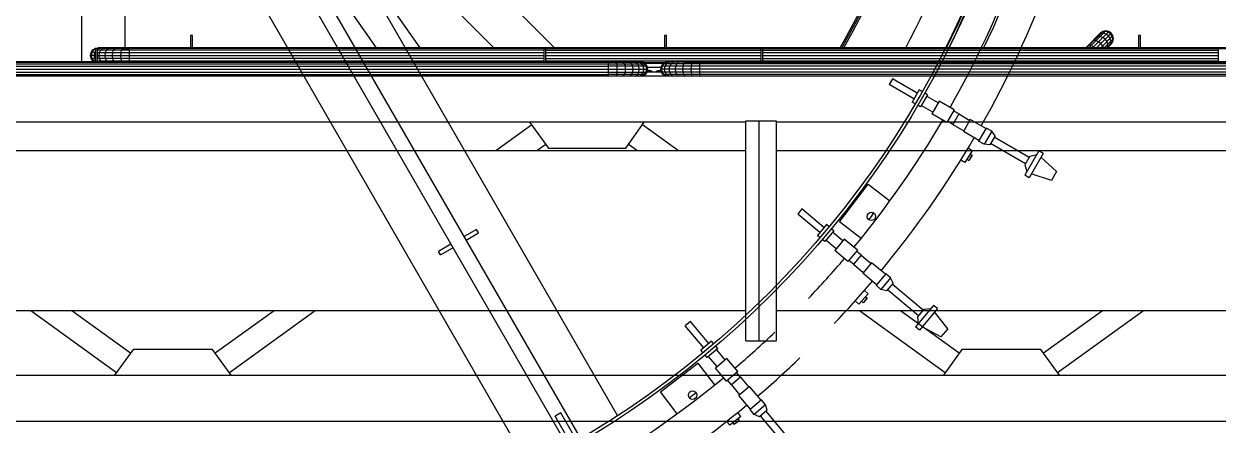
# Model space of a CAD drawing. Header units: metres. Extents: x 0 to 63075, y 0 to 44550.
# Drawn here: x 58334 to 58903, y 39990 to 40181 of the extents above; entities that cross this region are included whole.
import ezdxf

# ---------------------------------------------------------------- set-up
doc = ezdxf.new("R2010")
doc.units = ezdxf.units.M
doc.header["$LTSCALE"] = 75
for name, color, linetype in [('GSB', 7, 'Continuous'), ('ML6', 1, 'Continuous'), ('SDM', 7, 'Continuous'), ('SL1', 8, 'Continuous')]:
    doc.layers.add(name, color=color, linetype=linetype)
doc.styles.add('ROMANS', font='ROMANS.SHX')
doc.dimstyles.new('75___1-75', dxfattribs={"dimscale": 75, "dimtxt": 2.5, "dimasz": 2, "dimexe": 1.5, "dimexo": 1, "dimgap": 0.5, "dimtad": 1, "dimdec": 0, "dimzin": 12, "dimtxsty": 'ROMANS', "dimcen": 0, "dimclrd": 256, "dimclre": 256, "dimclrt": 3, "dimazin": 3, "dimtfac": 1, "dimtdec": 0, "dimtmove": 0, "dimatfit": 0, "dimfxl": 1, "dimlwd": -1, "dimlwe": -1, "dimarcsym": 0})

# ---------------------------------------------------------------- blocks, each defined once
blk = doc.blocks.new('A$C6bae614f')
at = {"layer": 'SL1'}
for p, q in [((402917.2, 43686.1), (403876, 42316.7)), ((402823.6, 43620.5), (403736.5, 42316.7)), ((403125.2, 43495), (404303.5, 42316.7)), ((403041.3, 43405.6), (404386.4, 41075.6)), ((402999.4, 43381.4), (404344.6, 41051.4)), ((402802.1, 42273.2), (402802.1, 43361.2)), ((402938.6, 43361.2), (402938.6, 42316.7)), ((403241.5, 43334.2), (404503.6, 41148.2)), ((402961.1, 43172.3), (404223.1, 40986.3)), ((404110.4, 42316.7), (403328.5, 43098.6)), ((405768.9, 42553.3), (405697.3, 42380.3)), ((405697.3, 42380.3), (405666.3, 42316.6)), ((403147.5, 42355.8), (403147.5, 42316.7)), ((403153.8, 42355.8), (403147.5, 42355.8)), ((403153.8, 42316.7), (403153.8, 42355.8)), ((404653.1, 42355.8), (404653.1, 42316.7)), ((404659.4, 42355.8), (404653.1, 42355.8)), ((404659.4, 42316.7), (404659.4, 42355.8)), ((405993.7, 42316.6), (406043.7, 42366.6)), ((405997.7, 42323.3), (406035.9, 42361.5)), ((406001.1, 42316.6), (406052.9, 42368.4)), ((406016.5, 42339.5), (406011.1, 42336.7)), ((406012.3, 42316.6), (406055.7, 42360)), ((406023.8, 42339.2), (406016.5, 42339.5)), ((406028.8, 42351.7), (406022.3, 42347.9)), ((406031.7, 42336), (406023.8, 42339.2)), ((406025.5, 42316.6), (406070, 42361.1)), ((406036.9, 42352.3), (406028.8, 42351.7)), ((406038, 42360.9), (406030.7, 42356.3)), ((406043.7, 42366.6), (406035.9, 42361.5)), ((406035.9, 42361.5), (406037.7, 42363.3)), ((406045.4, 42349.7), (406036.9, 42352.3)), ((406045.6, 42368.6), (406037.7, 42363.3)), ((406046.8, 42362.2), (406038, 42360.9)), ((406077.5, 42355.4), (406038.7, 42316.6)), ((406043.7, 42366.6), (406045.6, 42368.6)), ((406052.9, 42368.4), (406043.7, 42366.6)), ((406053, 42344.1), (406045.4, 42349.7)), ((406055, 42370.4), (406045.6, 42368.6)), ((406055.7, 42360), (406046.8, 42362.2)), ((406049.9, 42316.6), (406077.3, 42344)), ((406052.9, 42368.4), (406055, 42370.4)), ((406062.1, 42366.4), (406052.9, 42368.4)), ((406058.6, 42336.5), (406053, 42344.1)), ((406064.3, 42368.6), (406055, 42370.4)), ((406055.7, 42360), (406064.3, 42368.6)), ((406063.5, 42354.6), (406055.7, 42360)), ((406070, 42361.1), (406062.1, 42366.4)), ((406068.9, 42346.8), (406063.5, 42354.6)), ((406072.2, 42363.3), (406064.3, 42368.6)), ((406071.2, 42337.8), (406068.9, 42346.8)), ((406069.9, 42329), (406071.2, 42337.8)), ((406070, 42361.1), (406072.2, 42363.3)), ((406075.3, 42353.2), (406070, 42361.1)), ((406077.5, 42355.4), (406072.2, 42363.3)), ((406077.3, 42344), (406075.3, 42353.2)), ((406075.6, 42334.8), (406077.3, 42344)), ((406077.3, 42344), (406079.4, 42346)), ((406079.4, 42346), (406077.5, 42355.4)), ((406077.5, 42336.7), (406079.4, 42346)), ((406158.7, 42355.7), (406158.7, 42316.6)), ((406165, 42355.7), (406158.7, 42355.7)), ((406165, 42316.6), (406165, 42355.7)), ((402829.4, 42292.3), (402831.3, 42301.6)), ((402831.3, 42301.6), (402836.6, 42309.6)), ((402845.7, 42301.6), (402831.3, 42301.6)), ((402832.5, 42292.3), (402834.3, 42301.6)), ((402834.3, 42301.6), (402839.5, 42309.6)), ((402836.6, 42309.6), (402844.5, 42314.8)), ((402845.7, 42309.6), (402836.6, 42309.6)), ((402839.5, 42309.6), (402847.2, 42314.8)), ((402841.7, 42292.3), (402843.4, 42301.6)), ((402843.4, 42301.6), (402845.7, 42305.4)), ((402844.5, 42314.8), (402853.8, 42316.7)), ((402929.5, 42314.8), (402844.5, 42314.8)), ((402845.7, 42312.3), (402845.7, 42273.2)), ((402852, 42312.3), (402845.7, 42312.3)), ((402847.2, 42314.8), (402856.3, 42316.7)), ((402851.9, 42312.3), (402855.3, 42314.8)), ((402852, 42273.2), (402852, 42312.3)), ((402852, 42309.6), (402927.7, 42309.6)), ((402852, 42301.6), (402926.5, 42301.6)), ((410981.8, 42316.4), (402853.8, 42316.7)), ((402855.3, 42314.8), (402863.7, 42316.7)), ((402856.6, 42292.3), (402858, 42301.6)), ((402858, 42301.6), (402862.1, 42309.6)), ((402862.1, 42309.6), (402868.3, 42314.8)), ((402868.3, 42314.8), (402875.6, 42316.7)), ((402876.3, 42292.3), (402877.4, 42301.6)), ((402877.4, 42301.6), (402880.7, 42309.6)), ((402880.7, 42309.6), (402885.6, 42314.8)), ((402885.6, 42314.8), (402891.5, 42316.7)), ((402899.8, 42292.3), (402900.6, 42301.6)), ((402900.6, 42301.6), (402902.9, 42309.6)), ((402902.9, 42309.6), (402906.4, 42314.8)), ((402906.4, 42314.8), (402910.4, 42316.7)), ((402926.1, 42292.3), (402926.5, 42301.6)), ((402926.5, 42301.6), (402927.7, 42309.6)), ((402926.5, 42301.6), (402953.8, 42301.6)), ((402927.7, 42309.6), (402929.5, 42314.8)), ((402927.7, 42309.6), (402953.8, 42309.6)), ((402929.5, 42314.8), (402931.6, 42316.7)), ((402929.5, 42314.8), (402953.8, 42314.8)), ((402953.8, 42314.8), (402953.8, 42316.7)), ((402953.8, 42314.8), (410881.8, 42314.6)), ((402953.8, 42309.6), (402953.8, 42314.8)), ((402953.8, 42309.6), (404269, 42309.5)), ((402953.8, 42301.6), (402953.8, 42309.6)), ((402953.8, 42292.3), (402953.8, 42301.6)), ((402953.8, 42301.6), (404269, 42301.6)), ((404275.4, 42312.3), (404269, 42312.3)), ((404269, 42312.3), (404269, 42273.2)), ((404275.4, 42273.2), (404275.4, 42312.3)), ((404275.4, 42309.5), (404959, 42309.5)), ((404275.4, 42301.6), (404959, 42301.6)), ((404959, 42312.2), (404959, 42273.1)), ((404965.3, 42312.2), (404959, 42312.2)), ((404965.3, 42273.1), (404965.3, 42312.2)), ((404965.3, 42301.6), (406411.5, 42301.5)), ((404965.3, 42309.5), (406411.5, 42309.4)), ((405991, 42316.6), (405997.7, 42323.3)), ((406001.9, 42324.8), (405997.7, 42323.3)), ((406008, 42323.5), (406001.9, 42324.8)), ((406015.3, 42319.5), (406008, 42323.5)), ((406018.7, 42316.6), (406015.3, 42319.5)), ((406039.1, 42330.2), (406031.7, 42336)), ((406044.9, 42322.8), (406039.1, 42330.2)), ((406047.4, 42316.6), (406044.9, 42322.8)), ((406057.4, 42316.6), (406060.6, 42319.8)), ((406061.3, 42327.9), (406058.6, 42336.5)), ((406058.7, 42316.6), (406060.6, 42319.8)), ((406060, 42316.6), (406070.4, 42327)), ((406060.6, 42319.8), (406075.6, 42334.8)), ((406060.6, 42319.8), (406061.3, 42327.9)), ((406065.2, 42321.8), (406069.9, 42329)), ((406070.4, 42327), (406075.6, 42334.8)), ((406070.4, 42327), (406072.2, 42328.8)), ((406072.2, 42328.8), (406077.5, 42336.7)), ((406075.6, 42334.8), (406077.5, 42336.7)), ((406411.5, 42312.2), (406411.5, 42273.1)), ((391239.2, 42266.4), (404592.6, 42266)), ((391265.3, 42273.6), (404575.4, 42273.2)), ((391265.3, 42271.7), (404584.7, 42271.3)), ((402845.7, 42292.3), (402829.4, 42292.3)), ((402831.3, 42283), (402829.4, 42292.3)), ((402836.6, 42275.1), (402831.3, 42283)), ((402845.7, 42283), (402831.3, 42283)), ((402834.3, 42283), (402832.5, 42292.3)), ((402839.5, 42275.1), (402834.3, 42283)), ((402845.7, 42275.1), (402836.6, 42275.1)), ((402839.3, 42273.2), (402836.6, 42275.1)), ((402842.2, 42273.2), (402839.5, 42275.1)), ((402843.4, 42283), (402841.7, 42292.3)), ((402845.7, 42279.2), (402843.4, 42283)), ((402852, 42292.3), (404269, 42292.3)), ((404269, 42282.9), (402852, 42283)), ((402852, 42275.1), (402927.7, 42275.1)), ((402858, 42283), (402856.6, 42292.3)), ((402862.1, 42275.1), (402858, 42283)), ((402864.3, 42273.2), (402862.1, 42275.1)), ((402877.4, 42283), (402876.3, 42292.3)), ((402880.7, 42275.1), (402877.4, 42283)), ((402882.4, 42273.2), (402880.7, 42275.1)), ((402900.6, 42283), (402899.8, 42292.3)), ((402902.9, 42275.1), (402900.6, 42283)), ((402904.1, 42273.2), (402902.9, 42275.1)), ((402926.5, 42283), (402926.1, 42292.3)), ((402927.7, 42275.1), (402926.5, 42283)), ((402927.7, 42275.1), (402953.8, 42275.1)), ((402928.3, 42273.2), (402927.7, 42275.1)), ((402953.8, 42283), (402953.8, 42292.3)), ((402953.8, 42275.1), (402953.8, 42283)), ((402953.8, 42275.1), (404269, 42275)), ((402953.8, 42273.2), (402953.8, 42275.1)), ((404275.4, 42292.3), (404959, 42292.2)), ((404275.4, 42282.9), (404959, 42282.9)), ((404275.4, 42275), (404959, 42275)), ((404475.4, 42271.3), (404475.4, 42273.2)), ((404475.4, 42266), (404475.4, 42271.3)), ((404475.4, 42258.1), (404475.4, 42266)), ((404499.7, 42271.3), (404497.6, 42273.2)), ((404501.4, 42266), (404499.7, 42271.3)), ((404502.6, 42258.1), (404501.4, 42266)), ((404522.8, 42271.3), (404518.7, 42273.2)), ((404526.2, 42266), (404522.8, 42271.3)), ((404528.5, 42258.1), (404526.2, 42266)), ((404543.5, 42271.3), (404537.7, 42273.2)), ((404548.5, 42266), (404543.5, 42271.3)), ((404551.8, 42258.1), (404548.5, 42266)), ((404560.8, 42271.3), (404553.5, 42273.2)), ((404567, 42266), (404560.8, 42271.3)), ((404573.9, 42271.3), (404565.5, 42273.2)), ((404571.2, 42258.1), (404567, 42266)), ((404582, 42271.3), (404572.8, 42273.2)), ((404581, 42266), (404573.9, 42271.3)), ((404584.7, 42271.3), (404575.4, 42273.2)), ((404585.8, 42258.1), (404581, 42266)), ((404589.7, 42266), (404582, 42271.3)), ((404592.6, 42266), (404584.7, 42271.3)), ((404587.1, 42269.7), (404653.6, 42269.7)), ((404594.8, 42258.1), (404589.7, 42266)), ((404650.9, 42267.9), (404589.8, 42267.9)), ((404590.7, 42267.3), (404650, 42267.3)), ((404597.9, 42258.1), (404592.6, 42266)), ((404642.8, 42258.1), (404648.1, 42266)), ((404645.9, 42258.1), (404651, 42266)), ((404648.1, 42266), (404656, 42271.3)), ((411081, 42265.8), (404648.1, 42266)), ((404651, 42266), (404658.8, 42271.3)), ((404654.9, 42258.1), (404659.7, 42266)), ((404656, 42271.3), (404665.3, 42273.1)), ((404717.9, 42271.3), (404656, 42271.3)), ((404658.8, 42271.3), (404667.9, 42273.1)), ((404659.7, 42266), (404666.8, 42271.3)), ((404722, 42273.1), (404665.3, 42273.1)), ((404666.8, 42271.3), (404675.3, 42273.1)), ((404669.5, 42258.1), (404673.7, 42266)), ((404673.7, 42266), (404679.9, 42271.3)), ((404679.9, 42271.3), (404687.2, 42273.1)), ((404688.9, 42258.1), (404692.2, 42266)), ((404692.2, 42266), (404697.2, 42271.3)), ((404697.2, 42271.3), (404703, 42273.1)), ((404712.2, 42258.1), (404714.5, 42266)), ((404714.5, 42266), (404717.9, 42271.3)), ((404717.9, 42271.3), (404722, 42273.1)), ((404717.9, 42271.3), (404741, 42271.3)), ((404722, 42273.1), (404743.1, 42273.1)), ((404738.1, 42258.1), (404739.3, 42266)), ((404739.3, 42266), (404741, 42271.3)), ((404741, 42271.3), (404743.1, 42273.1)), ((404741, 42271.3), (404765.3, 42271.3)), ((404743.1, 42273.1), (404765.3, 42273.1)), ((404765.3, 42273.1), (411075.3, 42272.9)), ((404765.3, 42271.3), (404765.3, 42273.1)), ((404765.3, 42266), (404765.3, 42271.3)), ((404765.3, 42271.3), (411084.7, 42271.1)), ((404765.3, 42258.1), (404765.3, 42266)), ((404965.3, 42292.2), (406411.5, 42292.2)), ((404965.3, 42282.9), (406411.5, 42282.9)), ((404965.3, 42275), (406411.5, 42274.9)), ((391403.6, 42249.2), (404599.8, 42248.8)), ((391405.9, 42258.5), (404475.4, 42258.1)), ((391405.9, 42239.8), (404597.9, 42239.4)), ((391412.2, 42231.9), (404475.4, 42231.5)), ((409770.3, 42226.1), (401675.3, 42226.3)), ((404597.9, 42258.1), (404475.4, 42258.1)), ((404475.4, 42248.8), (404475.4, 42258.1)), ((404475.4, 42239.4), (404475.4, 42248.8)), ((404475.4, 42231.5), (404475.4, 42239.4)), ((404475.4, 42226.3), (404475.4, 42231.5)), ((404592.6, 42231.5), (404475.4, 42231.5)), ((404499.7, 42226.3), (404501.4, 42231.5)), ((404501.4, 42231.5), (404502.6, 42239.4)), ((404503, 42248.8), (404502.6, 42258.1)), ((404502.6, 42239.4), (404503, 42248.8)), ((404522.8, 42226.3), (404526.2, 42231.5)), ((404526.2, 42231.5), (404528.5, 42239.4)), ((404529.3, 42248.8), (404528.5, 42258.1)), ((404528.5, 42239.4), (404529.3, 42248.8)), ((404543.6, 42226.3), (404548.5, 42231.5)), ((404548.5, 42231.5), (404551.8, 42239.4)), ((404552.9, 42248.8), (404551.8, 42258.1)), ((404551.8, 42239.4), (404552.9, 42248.8)), ((404560.9, 42226.3), (404567, 42231.5)), ((404567, 42231.5), (404571.2, 42239.4)), ((404572.6, 42248.8), (404571.2, 42258.1)), ((404571.2, 42239.4), (404572.6, 42248.8)), ((404573.9, 42226.3), (404581, 42231.5)), ((404581, 42231.5), (404585.8, 42239.4)), ((404582, 42226.3), (404589.7, 42231.5)), ((404584.8, 42226.3), (404592.6, 42231.5)), ((404587.4, 42248.8), (404585.8, 42258.1)), ((404585.8, 42239.4), (404587.4, 42248.8)), ((404589.7, 42231.5), (404594.8, 42239.4)), ((404592.6, 42231.5), (404597.9, 42239.4)), ((404596.6, 42248.8), (404594.8, 42258.1)), ((404594.8, 42239.4), (404596.6, 42248.8)), ((404643.2, 42238.8), (404597.5, 42238.8)), ((404599.8, 42248.8), (404597.9, 42258.1)), ((404597.9, 42239.4), (404599.8, 42248.8)), ((404598.6, 42254.8), (404642.1, 42254.8)), ((404606.7, 42243.8), (404598.8, 42243.8)), ((404606.9, 42238.8), (404601.9, 42243.8)), ((404606.9, 42238.8), (404601.9, 42243.8)), ((404612, 42242.3), (404603.4, 42242.3)), ((404637.6, 42242.3), (404629, 42242.3)), ((404641.9, 42243.8), (404633.9, 42243.8)), ((404639.1, 42243.8), (404634.1, 42238.8)), ((404640.9, 42248.7), (404642.8, 42258.1)), ((411099.7, 42248.5), (404640.9, 42248.7)), ((404642.8, 42239.4), (404640.9, 42248.7)), ((411097.9, 42257.9), (404642.8, 42258.1)), ((411097.9, 42239.2), (404642.8, 42239.4)), ((404648.1, 42231.5), (404642.8, 42239.4)), ((404644.1, 42248.7), (404645.9, 42258.1)), ((404645.9, 42239.4), (404644.1, 42248.7)), ((404651, 42231.5), (404645.9, 42239.4)), ((411092.6, 42231.3), (404648.1, 42231.5)), ((404655.9, 42226.2), (404648.1, 42231.5)), ((404658.7, 42226.2), (404651, 42231.5)), ((404653.3, 42248.7), (404654.9, 42258.1)), ((404654.9, 42239.4), (404653.3, 42248.7)), ((404659.7, 42231.5), (404654.9, 42239.4)), ((404666.8, 42226.2), (404659.7, 42231.5)), ((404668.1, 42248.7), (404669.5, 42258.1)), ((404669.5, 42239.4), (404668.1, 42248.7)), ((404673.7, 42231.5), (404669.5, 42239.4)), ((404679.8, 42226.2), (404673.7, 42231.5)), ((404687.8, 42248.7), (404688.9, 42258.1)), ((404688.9, 42239.4), (404687.8, 42248.7)), ((404692.2, 42231.5), (404688.9, 42239.4)), ((404697.1, 42226.2), (404692.2, 42231.5)), ((404711.4, 42248.7), (404712.2, 42258.1)), ((404712.2, 42239.4), (404711.4, 42248.7)), ((404714.5, 42231.5), (404712.2, 42239.4)), ((404717.9, 42226.2), (404714.5, 42231.5)), ((404737.7, 42248.7), (404738.1, 42258.1)), ((404738.1, 42239.4), (404737.7, 42248.7)), ((404739.3, 42231.5), (404738.1, 42239.4)), ((404741, 42226.2), (404739.3, 42231.5)), ((404765.3, 42248.7), (404765.3, 42258.1)), ((404765.3, 42239.4), (404765.3, 42248.7)), ((404765.3, 42231.5), (404765.3, 42239.4)), ((404765.3, 42226.2), (404765.3, 42231.5)), ((405376.9, 42218.4), (405366.2, 42199.9)), ((405445.3, 42154.3), (405366.2, 42199.9)), ((405455.9, 42172.7), (405376.9, 42218.4)), ((405461.8, 42182.7), (405439.5, 42144.2)), ((405471.2, 42177.3), (405461.8, 42182.7)), ((405488.2, 42167.5), (405465.9, 42129)), ((405488.2, 42167.5), (405479.4, 42172.5)), ((405522.4, 42141.4), (405485.4, 42162.8)), ((405449, 42138.7), (405439.5, 42144.2)), ((405465.9, 42129), (405457.2, 42134)), ((405505.6, 42112.3), (405468.7, 42133.7)), ((405525.8, 42147.2), (405502.3, 42106.5)), ((405572.8, 42120.1), (405525.8, 42147.2)), ((405572.8, 42120.1), (405549.3, 42079.4)), ((405587.4, 42106.5), (405570.6, 42116.2)), ((404910.9, 42080.2), (402007.1, 42080.3)), ((404231.2, 42071.7), (404116.8, 41989.2)), ((404225.4, 42080.3), (404225.4, 42079.8)), ((404225.4, 42079.8), (404284.2, 41998.2)), ((404529.8, 41998.2), (404588.7, 42079.9)), ((404697.4, 41989.2), (404582.8, 42071.7)), ((404588.7, 42079.9), (404588.7, 42080.3)), ((404910.9, 42084.4), (405007.1, 42084.4)), ((404910.9, 41385.9), (404910.9, 42084.4)), ((404952.1, 42084.4), (404952.1, 41385.9)), ((405007.1, 42084.4), (405007.1, 41385.9)), ((407910.9, 42080.1), (405007.1, 42080.2)), ((405549.3, 42079.4), (405502.3, 42106.5)), ((405568.3, 42073.5), (405551.5, 42083.2)), ((405587.4, 42106.5), (405568.3, 42073.5)), ((405568.3, 42073.5), (405603.7, 42052.9)), ((405587.4, 42106.5), (405622.9, 42086.2)), ((405624.3, 42088.6), (405602.3, 42050.5)), ((405673.6, 42060.1), (405624.3, 42088.6)), ((405651.6, 42022), (405602.3, 42050.5)), ((405674.6, 42061.8), (405650.7, 42020.4)), ((405692.2, 42051.6), (405668.3, 42010.2)), ((405692.2, 42051.6), (405674.6, 42061.8)), ((405702.8, 42036.7), (405686.5, 42008.5)), ((405702.8, 42036.7), (405692.2, 42051.6)), ((404275.8, 42009.9), (404247.1, 41989.2)), ((404284.2, 41998.2), (404529.8, 41998.2)), ((404567.1, 41989.2), (404538.3, 42009.9)), ((405630.6, 41989.3), (405617.2, 41997.7)), ((405668.3, 42010.2), (405650.7, 42020.4)), ((405686.5, 42008.5), (405668.3, 42010.2)), ((405799.8, 41948.5), (405688.8, 42012.6)), ((405811.4, 41968.5), (405700.4, 42032.6)), ((404910.9, 41989.2), (402007.1, 41989.3)), ((407910.9, 41989.1), (405007.1, 41989.2)), ((405607.4, 41952), (405594.2, 41960.2)), ((405630.6, 41989.3), (405607.4, 41952)), ((405613.9, 41962.5), (405619.7, 41958.8)), ((405630, 41975.2), (405619.7, 41958.8)), ((405624.9, 41967), (405619.7, 41958.8)), ((405624.1, 41978.9), (405630, 41975.2)), ((405624.9, 41967), (405630, 41975.2)), ((405841.6, 41989), (405797.2, 41912.1)), ((405813.4, 41972), (405797.8, 41945.1)), ((405855.3, 41981.1), (405810.9, 41904.1)), ((405813.4, 41972), (405835.1, 41977.8)), ((405855.3, 41981.1), (405841.6, 41989)), ((405898.6, 41924.2), (405848.4, 41969.2)), ((405797.8, 41945.1), (405803.7, 41923.3)), ((405898.6, 41924.2), (405881.8, 41895.1)), ((405208.7, 41764.4), (405300, 41883.4)), ((405300, 41883.4), (405369, 41830.5)), ((405810.9, 41904.1), (405797.2, 41912.1)), ((405881.8, 41895.1), (405817.8, 41916.1)), ((405089.6, 41804.9), (405075.9, 41788.6)), ((405145.9, 41729.9), (405075.9, 41788.6)), ((405159.5, 41746.2), (405089.6, 41804.9)), ((404055.9, 41739.7), (404016.2, 41716.8)), ((404062.3, 41728.7), (404055.9, 41739.7)), ((405167, 41755.1), (405138.4, 41721)), ((405190.4, 41735.5), (405161.8, 41701.4)), ((405175.4, 41748.1), (405167, 41755.1)), ((405190.4, 41735.5), (405182.7, 41742)), ((405219.6, 41703.8), (405186.9, 41731.3)), ((405277.6, 41711.5), (405208.7, 41764.4)), ((403974.4, 41692.6), (403934.7, 41669.7)), ((404022.6, 41705.8), (404062.3, 41728.7)), ((405146.8, 41714), (405138.4, 41721)), ((405161.8, 41701.4), (405154.1, 41707.9)), ((405198, 41678.1), (405165.3, 41705.6)), ((405223.9, 41709), (405193.7, 41673)), ((405265.5, 41674.1), (405223.9, 41709)), ((403941, 41658.7), (403934.7, 41669.7)), ((403941, 41658.7), (403980.7, 41681.6)), ((405235.3, 41638.1), (405193.7, 41673)), ((405265.5, 41674.1), (405235.3, 41638.1)), ((405277.5, 41658.2), (405253, 41629.1)), ((405277.5, 41658.2), (405262.7, 41670.7)), ((405277.5, 41658.2), (405309, 41632)), ((405253, 41629.1), (405238.2, 41641.5)), ((405253, 41629.1), (405284.3, 41602.6)), ((405310.8, 41634.1), (405282.5, 41600.4)), ((405354.4, 41597.6), (405310.8, 41634.1)), ((405326.1, 41563.9), (405282.5, 41600.4)), ((405355.6, 41599), (405324.9, 41562.4)), ((405371.1, 41585.9), (405340.5, 41549.4)), ((405371.1, 41585.9), (405355.6, 41599)), ((405379, 41569.5), (405371.1, 41585.9)), ((405299.7, 41535.3), (405287.9, 41545.9)), ((405340.5, 41549.4), (405324.9, 41562.4)), ((405358.1, 41544.4), (405340.5, 41549.4)), ((405379, 41569.5), (405358.1, 41544.4)), ((405459.3, 41465.7), (405361.1, 41548.1)), ((405474.1, 41483.4), (405376, 41565.8)), ((405270.3, 41502.6), (405258.8, 41513)), ((405299.7, 41535.3), (405270.3, 41502.6)), ((405278.6, 41511.8), (405283.7, 41507.1)), ((405296.6, 41521.5), (405283.7, 41507.1)), ((405290.2, 41514.3), (405283.7, 41507.1)), ((405290.2, 41514.3), (405296.6, 41521.5)), ((405291.5, 41526.1), (405296.6, 41521.5)), ((404910.9, 41481.2), (402007.1, 41481.3)), ((402911.9, 41284.9), (402640.3, 41481.2)), ((402956.5, 41346.7), (402770.4, 41481.2)), ((403412.5, 41481.2), (403225.9, 41346.6)), ((403542.8, 41481.2), (403270.5, 41284.8)), ((407910.9, 41481.1), (405007.1, 41481.2)), ((405544.5, 41284.7), (405272, 41481.2)), ((405589.1, 41346.6), (405402.3, 41481.2)), ((405507.5, 41498.4), (405450.4, 41430.3)), ((405476.7, 41486.5), (405456.7, 41462.7)), ((405519.6, 41488.2), (405462.5, 41420.1)), ((405476.7, 41486.5), (405499.1, 41488.4)), ((405519.6, 41488.2), (405507.5, 41498.4)), ((405552.4, 41424.6), (405510.8, 41477.6)), ((406043.9, 41481.1), (405856.8, 41346.5)), ((406174.4, 41481.1), (405901.3, 41284.7)), ((404734.9, 41447.6), (404718.6, 41433.9)), ((404777.4, 41364), (404718.6, 41433.9)), ((404793.6, 41377.6), (404734.9, 41447.6)), ((405462.5, 41420.1), (405450.4, 41430.3)), ((405456.7, 41462.7), (405458.7, 41440.2)), ((405530.8, 41398.9), (405471.3, 41430.7)), ((405552.4, 41424.6), (405530.8, 41398.9)), ((402965, 41358.4), (402906.1, 41276.8)), ((403217.5, 41358.3), (402965, 41358.4)), ((403276.4, 41276.7), (403217.5, 41358.3)), ((404802.5, 41385.1), (404768.4, 41356.5)), ((404775.4, 41348.2), (404768.4, 41356.5)), ((404822.1, 41361.8), (404788, 41333.2)), ((404809.5, 41376.8), (404802.5, 41385.1)), ((404822.1, 41361.8), (404815.6, 41369.5)), ((404845.4, 41325.5), (404817.9, 41358.2)), ((404910.9, 41385.9), (405007.1, 41385.9)), ((405597.5, 41358.3), (405538.7, 41276.6)), ((405848.3, 41358.3), (405597.5, 41358.3)), ((405907.1, 41276.5), (405848.3, 41358.3)), ((404640.1, 41223.6), (404759.1, 41314.9)), ((404759.1, 41314.9), (404812, 41245.9)), ((404788, 41333.2), (404781.6, 41340.9)), ((404819.7, 41304), (404792.2, 41336.7)), ((404850.5, 41329.8), (404814.5, 41299.6)), ((404885.4, 41288.2), (404850.5, 41329.8)), ((409770.3, 41276.1), (401675.3, 41276.3)), ((402906.1, 41276.8), (402906.1, 41276.3)), ((403276.4, 41276.3), (403276.4, 41276.7)), ((404849.4, 41258), (404814.5, 41299.6)), ((404885.4, 41288.2), (404849.4, 41258)), ((404894.5, 41270.6), (404882, 41285.4)), ((405538.7, 41276.6), (405538.7, 41276.2)), ((405907.1, 41276.2), (405907.1, 41276.5)), ((404865.3, 41246.1), (404852.8, 41260.9)), ((404894.5, 41270.6), (404865.3, 41246.1)), ((404865.3, 41246.1), (404891.5, 41214.6)), ((404923.1, 41241), (404889.4, 41212.8)), ((404894.5, 41270.6), (404920.9, 41239.2)), ((404959.7, 41197.4), (404923.1, 41241)), ((404693, 41154.6), (404640.1, 41223.6)), ((404926, 41169.2), (404889.4, 41212.8)), ((404961.1, 41198.7), (404924.5, 41168)), ((404937.6, 41152.4), (404924.5, 41168)), ((404974.2, 41183.1), (404937.6, 41152.4)), ((404979.1, 41165.5), (404954.1, 41144.5)), ((404974.2, 41183.1), (404961.1, 41198.7)), ((404979.1, 41165.5), (404974.2, 41183.1)), ((405057.8, 41064.3), (404975.4, 41162.4)), ((409770.3, 41130.1), (401675.3, 41130.3)), ((404323.6, 41157.4), (404305.1, 41146.7)), ((404350.9, 41067.6), (404305.1, 41146.7)), ((404369.2, 41078.2), (404323.6, 41157.4)), ((404860.4, 41118.5), (404850.9, 41130.7)), ((404895, 41145.6), (404860.4, 41118.5)), ((404870.1, 41126.1), (404874.4, 41120.7)), ((404889.6, 41132.6), (404874.4, 41120.7)), ((404882, 41126.6), (404874.4, 41120.7)), ((404882, 41126.6), (404889.6, 41132.6)), ((404895, 41145.6), (404885.3, 41158.1)), ((404885.3, 41138), (404889.6, 41132.6)), ((404954.1, 41144.5), (404937.6, 41152.4)), ((405040.1, 41049.4), (404957.7, 41147.6))]:
    blk.add_line(p, q, dxfattribs=at)
for centre, radius in [((402870.4, 43653.3), 3000), ((402870.4, 43653.3), 2990.5), ((405309.9, 41781.3), 13.5), ((404742.2, 41213.7), 13.5)]:
    blk.add_circle(centre, radius, dxfattribs=at)
for centre, radius, start, end in [((402870.4, 43653.3), 2705, 330.3863, 210.6755), ((402870.4, 43653.3), 2695.2, 330.2683, 359.9475), ((402870.4, 43653.3), 2700, 330.3259, 359.9476), ((402870.4, 43653.3), 3000, 333.5407, 349.4572), ((402870.4, 43653.3), 2993.5, 333.4787, 344.4688), ((402870.4, 43653.3), 2878.5, 332.3307, 342.789), ((402870.4, 43653.3), 3092.8, 330.4334, 339.5629), ((402870.4, 43653.3), 3207.1, 330.3912, 339.6051), ((404606.7, 42233.8), 10, 29.9981, 89.9981), ((404633.9, 42233.8), 10, 89.9981, 149.9981), ((404634.3, 42233.8), 10, 89.9981, 121.7865), ((402870.4, 43653.3), 3092.8, 320.4334, 329.5629), ((402870.4, 43653.3), 3207.1, 320.3912, 329.6051), ((402870.4, 43653.3), 3075, 322.2466, 322.7497), ((402870.4, 43653.3), 3092.8, 316.3932, 319.5629), ((402870.4, 43653.3), 3207.1, 316.3753, 319.6051), ((402870.4, 43653.3), 3092.8, 310.4334, 313.6031), ((402870.4, 43653.3), 3207.1, 310.3912, 313.621), ((402870.4, 43653.3), 3092.8, 300.4687, 309.5629), ((402870.4, 43653.3), 3075, 307.2466, 307.7497), ((402870.4, 43653.3), 3207.1, 300.4519, 309.6051)]:
    blk.add_arc(centre, radius, start, end, dxfattribs=at)
blk = doc.blocks.new('zw$15D4')
at = {"layer": 'ML6', "xscale": 0.2502808837766805, "yscale": 0.2502808837766805, "zscale": 0.2502808837766805}
blk.add_blockref('A$C6bae614f', (-85544.74, -3177.34), dxfattribs=at)

msp = doc.modelspace()

# ---------------------------------------------------------------- block references
at = {"layer": 'GSB', "xscale": 0.6000000000000068, "yscale": 0.6000000000000068, "zscale": 0.6000000000000068}
msp.add_blockref('zw$15D4', (49200, 35721.63), dxfattribs=at)

# ---------------------------------------------------------------- leaders
at = {"layer": 'SDM'}
msp.add_leader([(52766.71, 37891.88), (59453.13, 42438.72), (62243.43, 42438.72)], dimstyle='75___1-75', override={"dimtad": 0}, dxfattribs=at)

doc.saveas('drawing.dxf')
